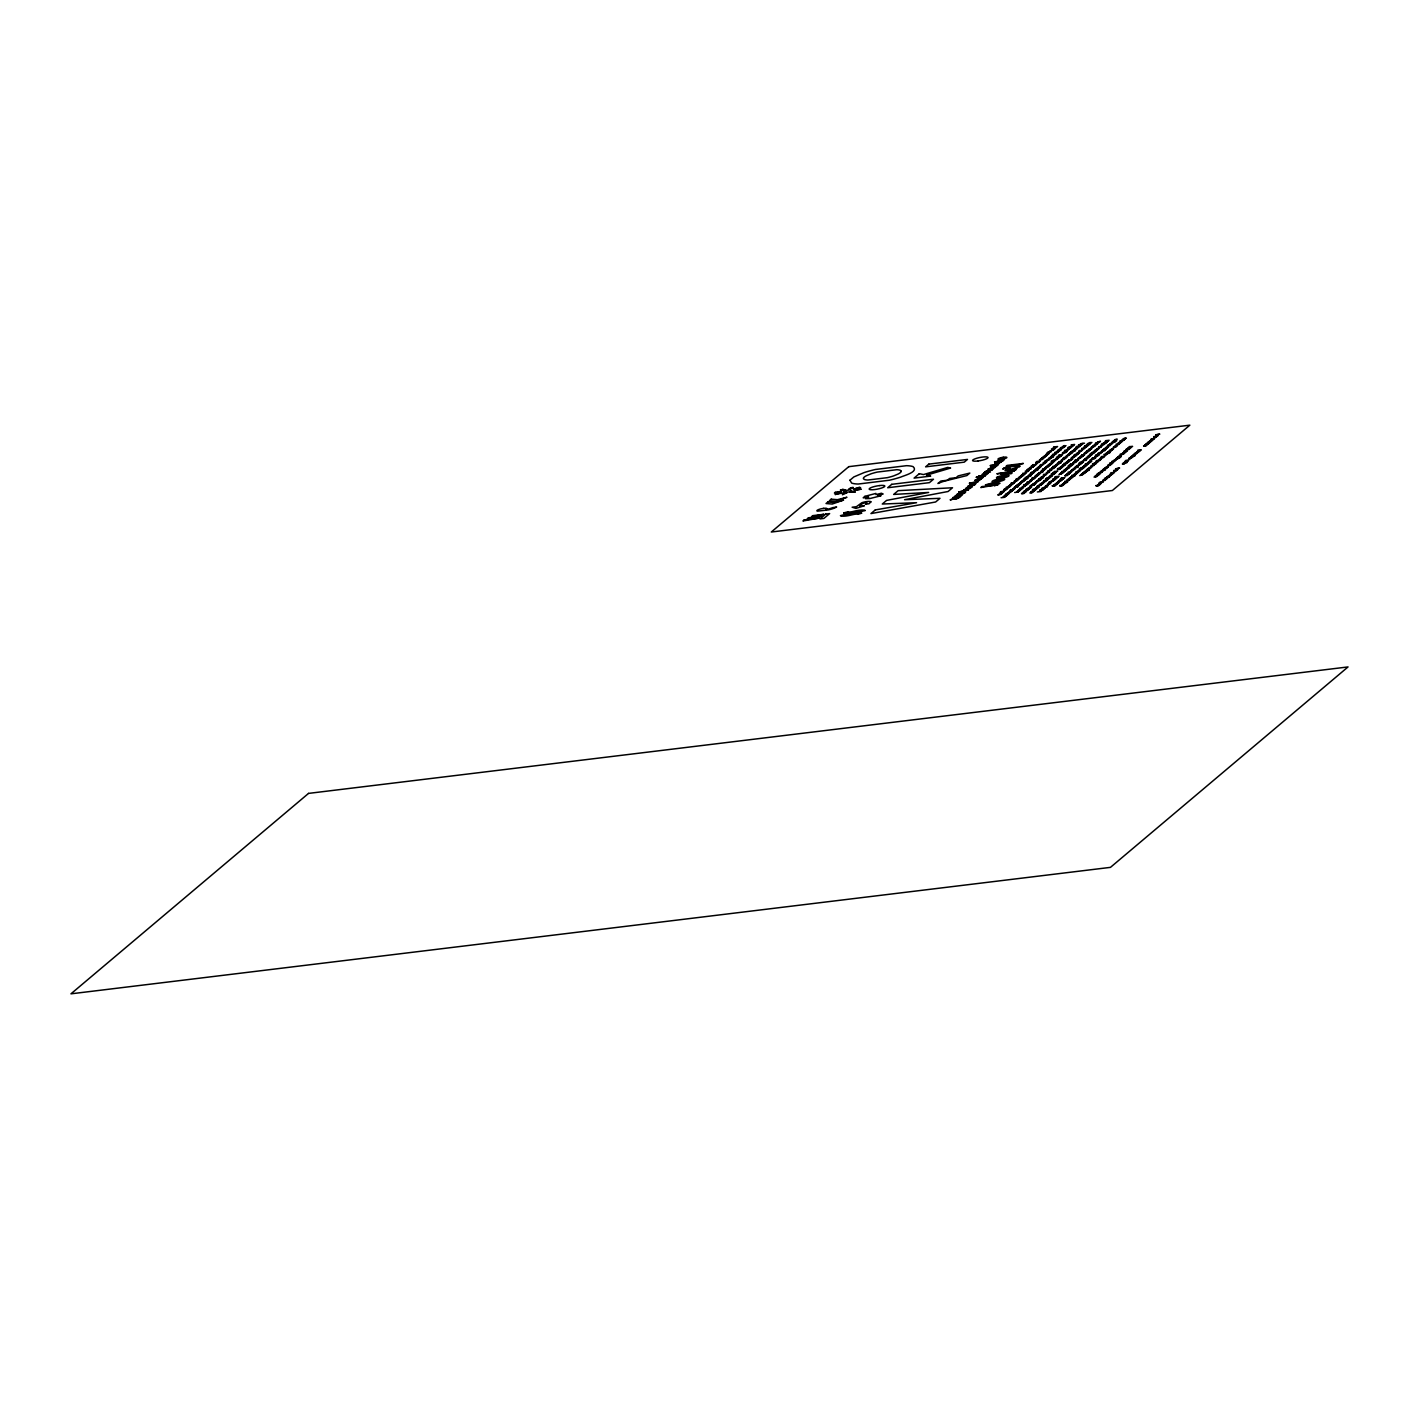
<?xml version="1.0" encoding="UTF-8"?>
<svg xmlns="http://www.w3.org/2000/svg" width="1419" height="1419" viewBox="0 0 1419 1419"><rect width="100%" height="100%" fill="white"/><g stroke="black" fill="none" stroke-linecap="round" stroke-linejoin="round"><path stroke-width="1.5" d="M985.974 475.17L978.596 476.039L984.414 475.365M1028.491 469.973L1029.52 469.742M1031.028 492.872L1029.751 492.907M1044.153 481.804L1042.841 481.875M1047.453 472.811L1046.175 472.846M1048.552 484.287L1047.24 484.358M1053.235 461.725L1051.922 461.796M1058.787 469.458L1057.474 469.529M1061.341 448.475L1062.37 448.227M1060.241 474.212L1061.341 473.981M1062.423 466.177L1063.842 466.088M1081.03 475.294L1082.058 475.063M1086.936 458.106L1085.624 458.195M1088.338 462.931L1089.757 462.842M1092.116 447.322L1093.535 447.251M1095.149 444.998L1093.836 445.069M1095.326 476.979L1094.014 477.05M1116.274 439.376L1117.285 439.127M1117.498 444.75L1116.203 444.786M1120.407 442.302L1119.112 442.338M1133.249 455.73L1131.972 455.783M1156.999 435.704L1155.705 435.757M1001.974 459.969L998.107 460.785L999.384 460.43M1000.555 460.217L1004.386 459.579L1002.169 460.253M1095.681 457.823L1091.477 458.692M1027.196 469.458L1031.241 468.678L1027.303 469.583M1115.6 468.82L1119.626 468.039L1115.636 468.909M1071.664 465.592L1070.671 465.592A5.374 1.082 -11.1 0 0 1069.234 465.769L1067.922 466.177L1068.879 466.319A5.374 1.082 -11.1 0 0 1070.334 466.124L1071.7 465.645M999.721 493.422L1002.524 492.854L1001.442 493.386M1059.94 473.644L1062.742 473.077L1061.66 473.609M1070.777 470.718L1073.58 470.15M1078.014 458.408L1080.817 457.84L1079.735 458.355M1084.737 446.524L1087.539 445.956M1075.921 472.58L1078.724 472.013L1077.642 472.527M1095.415 449.929L1097.934 448.759M1094.847 456.599L1097.667 456.031L1096.585 456.563M1095.929 475.436L1098.749 474.975M1117.941 443.331L1120.762 442.763L1119.68 443.278M1098.714 483.844L1101.516 483.276L1100.488 483.79M1143.59 445.974L1146.41 445.513M1032.482 465.024L1033.919 464.563M997.149 483.702L985.389 484.89L993.069 482.797L1000.005 483.24A4.789 0.958 -11.1 0 1 999.207 483.737L996.67 484.039M999.863 462.505L996.599 463.108M987.571 470.576L990.905 469.955L987.624 470.7M996.564 463.002L999.881 462.381M957.328 498.441L954.792 498.956L957.328 498.3M950.34 499.719L955.182 498.051A6.137 1.242 -11.1 0 1 956.566 497.874L958.783 498.087L951.883 499.364M1016.572 491.648L1017.565 491.258M1021.52 487.462L1022.531 487.072M1023.436 492.056L1024.447 491.666M1044.632 467.986L1045.626 467.596M1058.148 450.373L1059.142 449.983M1053.004 467.117L1054.015 466.727M1040.996 483.453L1041.989 483.063M1065.775 462.541L1066.786 462.151M1078.706 445.442L1079.699 445.052M1077.216 452.909L1078.209 452.501M1074.13 461.707L1075.123 461.317M1066.999 473.928L1068.01 473.538M1061.643 484.659L1062.636 484.269M1088.941 449.202L1089.952 448.812M1082.254 467.259L1083.265 466.869M1104.408 442.373L1105.419 441.965M1083.885 472.084L1084.896 471.693M1103.84 449.043L1104.851 448.652M1098.572 459.703L1099.565 459.313M1114.341 446.4L1115.334 446.009M1123.493 438.666L1124.504 438.276M1106.377 477.405L1107.37 477.015M1133.089 454.878L1134.083 454.47M1029.378 467.667L1033.227 466.975M1051.781 457.645L1049.12 457.947L1051.851 457.468M1071.256 451.685L1074.059 451.153L1071.31 451.792M1083.087 443.65L1080.391 443.97L1083.176 443.473M1087.717 470.753L1085.109 471.232L1087.805 470.594M1112.531 441.681L1115.334 441.167L1112.585 441.788M1114.075 442.32L1110.172 443.686M1105.898 453.495L1108.718 453.051M1101.233 470.948L1104.035 470.416L1101.321 471.073M1118.296 458.497L1114.465 459.791M1119.644 457.361L1116.877 457.752L1119.644 457.255M1023.702 479.409L1026.487 478.877L1023.738 479.498M1070.653 477.015L1073.456 476.482L1070.76 477.139M1007.437 486.948L1010.186 486.415L1007.472 487.054M1014.248 489.289L1010.115 490.105M1029.644 476.305L1030.744 476.163M1031.01 481.378L1026.966 482.088M1034.203 484.89L1030.105 485.653M1066.254 451.632L1067.265 451.544M1038.673 485.422L1041.422 484.89L1038.708 485.529M1077.269 471.463L1080.036 470.948L1075.904 471.835M1103.273 443.331L1106.04 442.799M1106.04 442.888L1103.361 443.438M1121.134 440.67L1123.901 440.138M1123.883 440.245L1121.187 440.759M1121.4 453.956L1124.167 453.441M1124.079 453.619L1120.052 454.328M1014.514 487.178L1017.281 486.646L1014.55 487.267M1035.551 477.529L1032.819 478.079L1035.551 477.44M1039.169 478.788L1041.918 478.256L1039.258 478.912M1043.142 489.75L1040.499 490.211M1068.897 459.898L1071.664 459.384L1068.986 460.022M1063.895 482.744L1066.662 482.212L1063.913 482.832M1123.387 463.055L1126.136 462.523L1123.422 463.144M967.173 487.675C971.909 485.333 960.042 489.874 970.153 487.817A6.208 1.242 -11.1 0 1 971.022 487.728L971.465 487.356M983.296 474.07C988.05 471.764 976.095 476.287 986.258 474.212A6.208 1.242 -11.1 0 1 987.127 474.123L988.387 473.041L984.307 474.017M1015.206 488.473L1014.23 488.792M1021.13 483.489L1019.995 483.914M1043.16 458.709L1042.149 459.082M1046.016 456.297L1044.952 456.687M1028.917 483.116L1027.853 483.507M1037.626 475.773L1036.615 476.163M1043.586 470.753L1042.61 471.073M1028.917 489.342L1027.835 489.732M1038.46 481.289L1037.342 481.68M1044.207 476.429L1043.196 476.819M1073.775 445.282L1072.746 445.619M1040.464 490.105L1043.231 489.59M1064.942 465.148L1063.878 465.538M1069.624 461.193L1068.56 461.583M1075.744 456.031L1074.733 456.421M1087.539 446.08L1086.511 446.471M1062.618 479.516L1061.554 479.906M1073.562 470.274L1072.551 470.665M1095.45 445.619L1094.439 445.992M1081.455 463.623L1080.391 464.013M1070.423 479.125L1069.447 479.445M1076.436 474.07L1075.407 474.389M1080.976 468.341L1083.744 467.809L1080.994 468.43M1104.709 443.987L1103.574 444.431M1108.292 440.99L1107.228 441.38M1100.328 484.393L1099.211 484.784M1018.115 479.835L1015.49 480.332L1018.221 479.657M1022.957 475.755L1020.19 476.287L1022.975 475.631M1028.065 471.445L1025.387 471.924L1028.154 471.268M1053.59 449.929L1049.794 451.171M1057.563 458.976L1054.938 459.454L1057.669 458.78M1067.336 450.745L1063.257 452.289M1069.128 449.22L1066.485 449.717L1069.216 449.043M1034.77 490.619L1032.039 490.974L1034.788 490.495M1047.807 479.622L1045.164 480.101L1047.896 479.427M1072.001 452.998L1069.376 453.477L1072.108 452.803M1044.437 488.668L1041.67 489.058L1044.455 488.544M1055.133 479.64L1052.508 480.119L1055.239 479.445M1068.667 468.217L1065.971 468.767M1057.545 483.808L1054.885 484.11L1057.652 483.613M1082.803 456.297L1080.036 456.687L1082.821 456.173M1088.604 451.402L1085.943 451.969L1088.621 451.277M1100.364 441.486L1097.721 441.965L1100.452 441.291M1065.527 483.276L1062.76 483.826L1065.545 483.152M1091.459 455.197L1088.71 455.73L1091.477 455.073M1074.626 475.613L1071.984 476.092L1074.715 475.418M1095.947 451.419L1093.251 451.739L1096.036 451.224M1104.124 456.918L1101.375 457.45L1104.142 456.794M1108.274 466.957L1105.507 467.49L1108.292 466.833M1112.053 463.747L1109.268 464.173L1112.053 463.658M1111.379 475.081L1108.629 475.667L1111.379 474.993M1128.052 461.015L1125.356 461.352L1128.158 460.838M1132.947 456.883L1130.198 457.432L1132.965 456.758M1004.546 489.36L1007.348 488.81L1004.687 489.502M1005.255 494.947L1008.075 494.415L1005.344 495.089M1018.877 489.661L1021.698 489.129L1018.966 489.803M1044.189 462.115L1047.009 461.565L1044.278 462.239M1056.02 458.337L1058.822 457.805L1056.162 458.479M1043.462 475.152L1046.264 474.602L1043.479 475.259M1055.701 464.811L1059.691 463.374L1057.758 463.907M1062.831 458.798L1065.634 458.266L1062.955 458.94M1076.045 447.659L1078.866 447.109L1076.081 447.765M1051.266 480.97L1054.069 480.42L1051.337 481.094M1079.096 451.277L1081.917 450.745L1079.167 451.419M1065.882 468.642L1068.702 468.093M1099.565 452.626L1102.386 452.076L1099.601 452.75M1088.036 468.572L1090.839 468.022L1088.054 468.678M1095.166 462.559L1097.969 462.009L1095.237 462.683M1103.698 479.64L1106.518 479.09L1103.769 479.764M1113.684 471.214L1116.487 470.665L1113.755 471.339M1135.235 453.033L1138.038 452.484L1135.271 453.14M1150.685 439.979L1153.505 439.447L1150.774 440.121M1153.86 437.318L1156.68 436.768L1153.895 437.424M1072.87 464.687L1070.848 465.148M1069.128 465.343L1072.853 464.527M1027.161 470.274L1028.349 469.902M1039.382 459.969L1040.57 459.596M1030.566 479.817L1031.755 479.445M1060.011 448.776L1061.199 448.404M1063.363 445.938L1064.552 445.566M1066.024 456.102L1067.23 455.73M1061.093 466.479L1062.281 466.106M1081.757 449.043L1082.945 448.67M1058.911 474.514L1060.099 474.159M1089.153 442.799L1090.342 442.426M1083.726 453.583L1084.914 453.229M1084.737 452.732L1085.943 452.359M1090.785 447.624L1091.974 447.269M1059.833 486.149L1061.04 485.777M1087.007 463.233L1088.196 462.86M1089.26 461.335L1090.448 460.962M1079.699 475.596L1080.888 475.223M1107.494 445.956L1108.682 445.584M1114.944 439.677L1116.132 439.305M1119.36 455.676L1120.549 455.304M1115.494 469.689L1116.682 469.317M1052.064 449.309L1053.217 448.883M1025.76 477.689L1026.913 477.281M1031.329 473.006L1032.482 472.58M1057.244 457.344L1058.397 456.918M1074.91 454.843L1076.063 454.417M1053.661 478.983L1054.814 478.575M1079.912 463.037L1081.065 462.629M1093.144 464.279L1094.297 463.871M1126.491 449.681L1127.644 449.273M976.272 477.192L978.205 476.926L976.325 477.316M1014.23 481.218L1015.561 480.81M1021.378 475.188L1022.709 474.78M1022.62 474.141L1023.95 473.715M1020.775 481.91L1022.106 481.484M1012.971 490.389L1011.676 490.779M1037.094 468.128L1038.424 467.72M1030.939 475.223L1029.697 475.649M1017.742 490.672L1019.073 490.247M1065.03 446.471L1063.913 446.825M1036.118 475.152L1037.413 474.762M1026.558 485.121L1025.263 485.511M1049.28 464.066L1050.61 463.641M1067.656 448.564L1068.986 448.138M1028.119 488.118L1029.449 487.693M1032.606 484.34L1033.937 483.914M1040.322 477.831L1041.652 477.405M1051.834 468.11L1053.164 467.702M1058.166 462.771L1059.461 462.381M1058.716 462.31L1060.028 461.902M1030.833 492.038L1032.163 491.613M1035.941 487.728L1037.236 487.338M1039.808 484.464L1041.138 484.039M1043.941 480.97L1045.271 480.544M1083.637 447.482L1084.967 447.074M1072.977 462.683L1074.307 462.257M1067.514 469.192L1064.534 469.795M1081.243 455.712L1082.537 455.322M1081.792 455.251L1083.105 454.843M1064.942 475.667L1066.272 475.241M1097.738 443.686L1094.776 444.289M1083.832 459.738L1085.163 459.313M1098.359 447.464L1099.69 447.056M1094.12 452.945L1091.158 453.548M1066.627 480.456L1067.957 480.03M1069.004 478.451L1070.298 478.061M1083.442 466.266L1084.772 465.858M1102.669 450.054L1104 449.628M1090.839 461.92L1087.947 462.452M1082.715 473.095L1084.045 472.669M1086.333 470.044L1087.628 469.654M1107.246 452.377L1110.208 451.792M1107.796 451.934L1109.108 451.526M1122.323 439.677L1123.653 439.251M1107.529 465.68L1108.824 465.29M1108.079 465.219L1109.392 464.811M1122.553 452.998L1123.883 452.59M1109.835 474.496L1111.166 474.07M1111.059 473.449L1112.39 473.041M1128.974 458.337L1130.304 457.911M1137.666 451.011L1138.996 450.586M1147.261 442.923L1148.556 442.533M1148.982 441.451L1150.277 441.061M1033.209 467.117L1030.974 467.561M1108.682 453.069L1106.004 453.601M1042.025 459.667L1040.836 459.969M1066.006 445.637L1064.906 445.938M1054.636 461.441L1053.466 461.796M1048.854 472.527L1047.683 472.882M1032.447 492.588L1031.223 492.925M1045.555 481.52L1044.384 481.875M1060.188 469.175L1059.017 469.529M1084.4 448.741L1083.3 449.043M1091.903 442.426L1090.697 442.799M1049.954 484.003L1048.783 484.358M1086.44 453.229L1085.18 453.583M1087.451 452.377L1086.28 452.714M1096.55 444.715L1095.379 445.052M1088.338 457.84L1087.167 458.177M1062.476 485.848L1061.341 486.132M1091.903 461.033L1090.714 461.317M1110.119 445.655L1109.037 445.938M1118.917 444.449L1117.675 444.821M1121.826 441.983L1120.638 442.356M1096.763 476.66L1095.521 477.032M1118.137 469.387L1116.984 469.671M1134.668 455.446L1133.497 455.801M1158.401 435.42L1157.23 435.775M956.158 495.781L961.16 494.947M961.177 495.142L956.282 495.958M1098.714 474.993L1097.596 475.4M1146.392 445.548L1145.275 445.938M1069.092 465.184L1070.848 464.793M1001.477 492.854L999.81 493.51M1037.2 462.718C1032.322 464.119 1040.712 461.796 1037.165 463.25M1042.131 458.568L1040.393 459.188L1043.178 458.568M1044.987 456.155L1043.267 456.794L1046.034 456.155M1047.169 454.311C1042.22 455.801 1050.681 453.353 1047.133 454.843M1035.959 464.793L1036.668 464.208L1032.624 465.13M1014.266 488.278L1012.598 488.916L1015.312 488.278M1020.066 483.382L1018.363 484.021L1021.112 483.382M1021.237 482.389C1016.306 483.826 1024.802 481.449 1021.201 482.921M1042.043 464.847C1037.2 466.283 1045.626 463.889 1041.954 465.379M1027.888 482.992L1026.185 483.631L1028.935 482.992M1031.152 480.243C1026.203 481.662 1034.806 479.303 1031.063 480.775M1036.597 475.631L1034.859 476.252L1037.644 475.649M1042.646 470.54L1040.978 471.197L1043.692 470.54M1072.835 445.069L1071.168 445.726L1073.881 445.087M1027.888 489.2L1026.168 489.839L1028.917 489.2M1030.992 486.575C1026.061 488.012 1034.557 485.653 1030.957 487.107M1037.431 481.147L1035.71 481.786L1038.46 481.147M1043.178 476.287L1041.475 476.926L1044.224 476.305M1068.826 454.665C1063.807 456.155 1072.338 453.708 1068.773 455.197M1064.959 465.006L1062.246 465.663L1064.676 464.421M1069.642 461.069L1066.928 461.707L1069.358 460.466M1072.516 457.752C1067.691 459.224 1075.85 456.776 1072.533 458.266M1074.715 455.907L1072.995 456.528L1075.762 455.907M1086.511 445.956L1084.843 446.595M1061.696 473.077L1059.993 473.715M1079.77 457.84L1078.068 458.479M1094.421 445.477L1092.719 446.116L1095.468 445.477M1061.589 479.391L1059.869 480.012L1062.636 479.391M1069.855 472.403C1065.013 473.875 1073.243 471.48 1069.873 472.917M1072.533 470.15L1070.866 470.789M1080.427 463.481L1078.724 464.119L1081.473 463.481M1097.135 449.894L1098.182 449.344L1095.45 450M1103.663 443.899L1101.942 444.537L1104.691 443.899M1107.263 440.848L1105.561 441.486L1108.31 440.848M1097.596 453.548L1098.909 453.211M1069.483 478.93L1067.744 479.462L1070.529 478.93M1075.496 473.857L1073.828 474.514L1076.524 473.857M1077.677 472.013L1075.974 472.651M1080.87 469.317C1075.921 470.736 1084.453 468.376 1080.835 469.849M1096.621 456.031L1094.954 456.687M1082.484 474.159C1077.695 475.542 1085.961 473.219 1082.502 474.673M1093.677 464.722C1088.71 466.195 1097.206 463.765 1093.588 465.255M1105.773 454.506C1100.896 456.013 1109.161 453.566 1105.791 455.038M1112.868 448.528C1107.937 449.912 1116.434 447.624 1112.886 449.043M1119.715 442.763L1117.995 443.402M1109.942 462.86L1113.809 462.275M1097.685 474.868L1096.018 475.525M1099.299 484.251L1097.596 484.89L1100.346 484.251M1100.47 483.276L1098.732 483.879M1123.866 463.534C1118.935 464.953 1127.449 462.629 1123.777 464.084M1145.346 445.406L1143.696 446.063M1037.786 470.203L1033.812 470.913M1018.239 486.699L1014.266 487.409M1042.752 472.225L1038.779 472.935M1042.894 478.309L1038.903 479.019M1040.641 480.207L1036.668 480.917M1072.622 459.419L1068.649 460.128M1047.204 487.089L1043.213 487.799M1086.369 460.235L1082.395 460.944M1067.549 482.318L1063.647 482.974M1127.112 462.576L1123.121 463.286M963.714 489.768L970.383 488.26L965.31 489.52M987.003 473.538L985.105 474.017L986.471 473.396M970.898 487.125L968.982 487.622L970.88 486.965M1044.419 455.73L1047.116 455.233M1046.885 459.862L1049.581 459.366M1009.086 491.737L1011.782 491.258L1010.683 491.772M1022.638 486.504L1025.334 486.025M1087.841 450.125L1090.537 449.628M1067.035 467.667L1069.731 467.188M1089.242 467.543L1091.938 467.064L1090.945 467.561M1004.368 488.757L1008.27 488.154M1060.969 449.929L1059.993 450.266M1061.27 455.871L1060.365 456.191M1075.833 447.074L1079.735 446.471M1034.486 478.469L1033.511 478.824M1081.509 444.998L1080.533 445.335M1068.596 462.097L1067.691 462.434M1095.61 442.817L1099.512 442.214M1091.761 448.759L1090.732 449.113M1048.215 485.493L1047.24 485.848M1107.228 441.912L1106.252 442.267M1078.174 466.443L1077.198 466.78M1101.197 456.705L1101.765 456.528A4.452 0.905 -11.1 0 1 1102.315 456.439L1105.099 456.102M1064.445 484.216L1063.416 484.571M1086.706 471.64L1085.801 471.959M1109.197 476.961L1108.221 477.298M1047.08 455.41L1045.945 455.765M1049.528 459.543L1048.57 459.862M1072.675 446.24L1071.647 446.542M1025.174 486.274L1023.081 487.125A5.321 1.064 -11.1 0 1 1022.638 487.391M1078.795 453.477L1077.66 453.832M1090.377 449.876L1089.366 450.16M1069.695 467.365L1068.56 467.702M1046.317 454.133L1049.297 453.548M1008.217 486.274L1009.849 485.848M1003.428 490.335L1005.042 489.91M997.876 495L999.49 494.575M1037.963 467.401L1039.577 466.957M1030.141 473.999L1031.755 473.574M1017.192 484.908L1018.807 484.482M1074.892 448.652L1076.507 448.227M1070.157 452.643L1071.771 452.218M1054.583 465.787L1056.197 465.361M1025.015 490.743L1026.629 490.3M1091.548 447.02L1093.162 446.577M1086.67 451.136L1088.284 450.692M1078.919 457.663L1081.881 457.078M1061.572 472.296L1063.186 471.871M1100.789 445.424L1102.403 444.998M1065.811 474.922L1067.425 474.496M1109.019 444.679L1110.634 444.253M1057.989 481.538L1059.603 481.094M1053.678 485.156L1055.293 484.73M1100.186 458.337L1101.8 457.911M1090.821 466.23L1092.435 465.804M1113.241 460.856L1114.855 460.43M1110.101 463.499L1111.716 463.073M1103.06 469.441L1104.674 469.015M1098.891 472.953L1100.505 472.527M1094.812 476.394L1096.426 475.968M1124.185 462.381L1125.799 461.955M999.455 460.377L1000.395 460.128M1008.235 476.341L1008.519 476.181A6.989 1.401 -11.1 0 0 1009.015 475.684A6.119 1.224 -11.1 0 0 1006.408 474.993L1002.719 475.436M968.201 487.622L970.898 486.575M1031.382 466.496L1034.185 466.283M1071.079 464.066L1070.086 464.35L1073.793 463.889M1134.916 455.96L1131.174 456.475M1070.866 477.582L1069.571 477.955L1071.966 477.848M1066.361 452.324L1062.175 453.211M1105.454 450.373L1101.304 451.224M1078.174 467.17L1074.023 468.022M1037.981 474.301L1036.739 474.815L1039.08 474.567M1150.844 440.599L1149.656 441.114L1151.944 440.866M1026.256 485.28L1023.578 485.724M1075.354 448.972L1074.786 449.451M1106.855 447.216L1106.306 447.677M1118.385 458.319L1116.451 458.94M1097.455 443.845L1096.444 444.076M1088.178 469.175L1086.901 469.547L1089.278 469.441M971.394 487.249L972.281 486.664L970.436 486.983M1123.422 440.493L1119.786 441.025M1030.708 481.52L1028.367 481.821L1031.099 481.201M1013.858 489.537L1011.534 489.839L1014.248 489.2M1033.83 485.085L1031.489 485.263L1034.22 484.766M1056.658 453.406L1055.896 453.229A5.321 1.064 -11.1 0 1 1055.505 453.477M1040.127 473.485L1039.293 473.432A5.321 1.064 -11.1 0 1 1038.939 473.644M1135.342 454.736L1134.632 454.523A5.321 1.064 -11.1 0 1 1134.189 454.807M1102.386 471.711L1101.605 471.64A5.321 1.064 -11.1 0 1 1101.197 471.871M1036.544 469.299L1035.214 469.724L1037.608 469.6M1090.555 462.044L1089.632 462.239M1012.51 490.602L1009.991 490.974M1060.685 456.173L1058.468 456.297L1059.461 455.925M1091.246 448.972L1089.065 449.309M1125.285 438.595L1126.331 438.063L1125.107 438.311A5.321 1.064 -11.1 0 1 1124.611 438.595M1041.422 466.248L1040.624 466.106A5.321 1.064 -11.1 0 1 1040.269 466.319M1042.841 483.365L1043.816 482.85L1042.593 483.081A5.321 1.064 -11.1 0 1 1042.096 483.382M1018.399 491.559L1019.392 491.045L1018.221 491.258A5.321 1.064 -11.1 0 1 1017.671 491.577M1125.728 438.542L1123.653 438.773M1116.185 446.293L1117.161 445.779L1115.99 446.009A5.321 1.064 -11.1 0 1 1115.458 446.329M1084.045 467.17L1085.092 466.638L1083.868 466.886A5.321 1.064 -11.1 0 1 1083.371 467.188M1043.213 483.329L1041.067 483.542M1018.789 491.524L1016.678 491.754M1063.86 484.518L1061.802 484.748M1040.854 485.28L1037.307 485.777M1056.552 476.766L1054.689 477.334L1058.326 476.944M1056.162 446.701L1053.129 447.624L1056.765 447.233M1061.323 454.754L1058.272 455.694L1061.909 455.304M1152.902 438.808L1153.824 438.524L1151.696 439.18L1154.286 438.897M1125.462 451.207L1126.384 450.923L1124.256 451.561L1126.846 451.295M1053.803 485.706L1054.725 485.44L1052.596 486.078L1055.186 485.795M1097.472 485.564L1098.395 485.298L1096.266 485.937L1098.856 485.653M1046.034 454.541L1047.931 453.708M1078.635 458.071L1080.533 457.237M1056.233 453.441L1054.406 453.512L1055.381 453.14M1079.061 452.803L1077.323 452.998M1105.685 448.954L1106.678 448.439L1105.366 448.741A5.321 1.064 -11.1 0 1 1104.958 448.972M1046.459 467.88L1044.739 468.075M1075.974 461.601L1076.95 461.086L1075.637 461.388A5.321 1.064 -11.1 0 1 1075.247 461.636M1055.204 448.138L1053.412 448.351L1054.299 447.854M1041.067 466.266L1039.187 466.354L1040.162 466M1110.864 450.816L1109.073 451.029L1109.96 450.55M1019.942 477.884L1018.168 478.097L1019.037 477.6M1039.737 473.591L1037.857 473.698L1038.832 473.325M1100.47 459.596L1101.357 459.082L1100.044 459.419A5.321 1.064 -11.1 0 1 1099.672 459.632M1011.321 485.156L1009.53 485.369L1010.417 484.872M1039.932 479.64L1038.14 479.853L1039.027 479.356M1056.765 477.848L1054.973 478.061L1055.86 477.564M1009.778 492.659L1007.898 492.748L1008.874 492.393M1004.918 496.774L1003.038 496.863L1004.013 496.49M1101.995 471.835L1100.115 471.924L1101.091 471.551M1123.6 453.832L1121.453 454.062M1079.469 471.321L1077.305 471.569M861.12 511.585L865.147 510.503M1087.114 464.616L1085.304 464.687L1086.28 464.315M1025.281 491.967L1026.274 491.453L1025.086 491.666A5.321 1.064 -11.1 0 1 1024.553 491.985M857.874 514.334L861.741 513.164A8.266 1.667 -11.1 0 0 856.526 512.898A9.951 2.004 -11.1 0 0 851.648 513.802L849.396 514.299A4.505 0.905 -11.1 0 1 844.429 514.6L840.438 515.665A8.354 1.685 -11.1 0 0 845.813 516.037A9.756 1.969 -11.1 0 0 850.602 515.15L852.854 514.636A4.541 0.922 -11.1 0 1 858.069 514.299M956.814 495.107C950.056 497.253 963.873 496.455 962.1 494.468M843.702 512.915L847.782 511.816M1015.117 469.512C1024.075 464.652 1000.75 473.307 1010.576 468.501A4.434 0.887 -11.1 0 0 1006.355 469.671L1005.539 470.097A8.425 1.703 -11.1 0 0 1005.024 470.558L1013.609 470.363A12.381 2.483 -11.1 0 1 1015.348 470.186L1016.235 469.441A7.84 1.579 -11.1 0 0 1014.922 469.565M1096.142 449.557L1097.118 449.38M1067.567 461.264L1068.702 461.051M1062.884 465.219L1063.86 465.024M1049.776 458.851L1048.091 459.046L1048.978 458.55M1054.796 467.028L1053.164 467.206M1134.863 454.789L1133.196 454.967M1068.791 473.84L1069.837 473.307L1068.56 473.574A5.321 1.064 -11.1 0 1 1068.117 473.857M1035.568 483.24L1033.901 483.418L1034.788 482.939M1023.312 487.391L1021.68 487.568M1041.103 490.992L1039.471 491.187L1040.304 490.69M1109.889 450.142L1113.152 449.309M1041.244 458.426L1044.242 457.805L1041.918 457.858M1067.975 454.488L1070.955 453.885L1068.649 453.92M1094.138 451.047L1097.118 450.426L1094.794 450.479M1071.664 457.574L1074.662 456.971L1072.338 457.007M1045.431 467.312L1048.41 466.709L1046.087 466.745M1041.794 470.363L1044.774 469.76L1042.468 469.795M1018.842 477.316L1021.822 476.713L1019.516 476.749M1133.887 454.204L1136.867 453.583L1134.544 453.637M1015.33 482.194L1011.126 483.045L1014.39 482.992M1074.644 473.68L1077.624 473.077L1075.318 473.112M1107.21 476.695L1110.19 476.092L1107.867 476.128M1052.827 474.035L1051.745 474.567L1054.069 474.336M950.34 499.931L951.759 499.665M1061.11 460.288L1064.569 459.259L1062.175 459.384M1076.17 466.195L1079.646 465.166L1077.234 465.29M1071.717 469.955L1075.176 468.926L1072.782 469.05M1010.275 484.553L1013.734 483.542L1011.339 483.648M1055.718 483.436L1059.195 482.425L1056.783 482.531M1127.821 447.783L1132.61 446.435L1129.205 446.613M1052.933 472.598L1057.723 471.25L1054.317 471.445M1098.59 483.187L1103.379 481.839L1099.973 482.034M1037.839 461.849L1036.757 462.222L1039.098 462.151M1065.172 457.415L1064.09 457.769L1066.432 457.698M1076.471 460.288L1075.389 460.643L1077.73 460.59M1062.246 478.487L1061.217 479.019L1063.505 478.788M1051.71 456.51L1053.377 456.297M1050.379 476.252L1052.047 476.039M997.77 481.839L994.719 482.194A6.102 1.224 -11.1 0 1 992.094 481.484A7.006 1.401 -11.1 0 1 992.892 480.828A6.102 1.224 -11.1 0 1 998.32 479.143L1001.991 478.7A6.119 1.224 -11.1 0 1 1004.634 479.409A6.989 1.401 -11.1 0 1 1004.12 479.888L1003.836 480.065A6.119 1.224 -11.1 0 1 997.876 481.751M1058.29 450.958L1056.995 451.348L1059.354 451.26M1017.033 485.759L1015.738 486.149L1018.097 486.078M1005.521 495.479L1004.173 495.905L1006.568 495.781M1022.833 493.28L1021.52 493.67L1023.897 493.581M1052.259 456.031L1050.521 457.024L1052.809 456.776M1050.947 475.773L1049.191 476.766L1051.479 476.518M960.095 493.351C954.419 495.799 965.931 491.879 962.437 493.972L965.559 492.34L959.226 493.989M1097.259 455.18L1096.124 455.552L1098.501 455.464M1002.116 492.003L1001.016 492.358L1003.375 492.287M1115.299 440.582L1116.629 440.156L1114.234 440.28M1088.745 444.378L1090.076 443.952L1087.681 444.076M1114.518 446.95L1113.223 447.34L1115.582 447.269M1147.474 443.916L1148.805 443.508L1146.41 443.615M1146.18 444.519L1144.885 444.91L1147.244 444.839M1088.816 456.226L1087.486 456.634L1089.881 456.528M1044.402 462.665L1043.071 463.091L1045.466 462.966M1137.807 451.597L1136.513 451.987L1138.872 451.898M1049.351 464.705L1048.056 465.095L1050.415 465.006M1119.715 456.581L1121.045 456.173L1118.651 456.279M1061.43 467.419L1062.76 466.993L1060.365 467.117M1076.347 466.496L1075.371 466.851L1077.571 466.745M1064.835 470.257L1063.541 470.647L1065.9 470.558M1105.773 468.359L1107.104 467.933L1104.709 468.057M1032.66 478.522L1031.773 479.019L1033.883 478.788M1098.537 473.964L1097.206 474.372L1099.601 474.265M1046.406 485.546L1045.431 485.919L1047.63 485.812M1103.911 480.19L1102.581 480.598L1104.975 480.491M1149.106 442.054L1147.794 442.462L1150.224 442.32M1037.803 486.859L1036.562 487.373L1038.903 487.125M1098.519 453.353L1101.428 452.998M1053.909 446.967L1057.616 446.524M1071.168 444.856L1074.626 444.449M1080.781 443.65L1084.506 443.207M1105.472 440.688L1109.197 440.245M1062.671 446.542L1064.995 446.311M1078.546 444.786L1082.271 444.342M1087.38 443.615L1090.821 443.189M1122.66 439.376L1125.32 439.056M1062.068 447.056L1064.711 446.737M1113.631 440.795L1116.274 440.458M1124.717 439.571L1122.429 439.801M1060.436 447.659L1064.161 447.198M1051.373 449.113L1055.08 448.652M1080.923 445.3L1078.901 445.548M1087.06 444.573L1089.721 444.253M1106.678 442.231L1104.621 442.462M1112.939 441.344L1116.664 440.883M1153.824 436.591L1157.549 436.147M1068.117 447.375L1071.842 446.932M1076.844 446.293L1080.285 445.885M1095.379 443.775L1097.703 443.544M1054.477 449.184L1052.135 449.415M1071.221 447.446L1068.879 447.517L1072.746 446.027M1084.719 445.779L1088.462 445.318M1101.907 443.686L1105.649 443.242M1111.698 442.391L1115.423 441.93M1067.993 448.262L1070.653 447.943M1058.202 449.61L1061.643 449.184M1070.032 448.457L1067.797 448.706M1083.992 447.18L1086.635 446.861M1101.109 445.158L1103.751 444.839M1151.146 438.861L1154.871 438.4M1075.212 448.386L1077.855 448.067M1109.339 444.413L1111.999 444.094M1047.914 452.076L1051.355 451.668M1057.315 451.065L1059.958 450.745M1086.032 447.375L1083.744 447.624M1091.867 446.737L1094.51 446.417M1064.534 450.408L1068.259 449.965M1074.378 449.096L1077.021 448.776M1081.739 448.369L1085.198 447.943M1107.476 445.264L1110.917 444.856M1116.168 444.129L1119.626 443.721M1047.027 452.714L1049.758 452.377M1076.453 449.238L1073.527 449.805L1075.886 449.717M1055.062 452.253L1058.521 451.827M1099.406 446.595L1102.049 446.258M1149.869 440.706L1152.512 440.387M1098.714 447.162L1101.357 446.843M1055.346 452.732L1057.989 452.413M1100.754 447.357L1098.466 447.606M1151.394 441.344L1149.142 441.593M1071.664 451.331L1075.389 450.887M1079.149 450.55L1082.608 450.125M1105.88 447.322L1108.523 447.003M1148.131 442.178L1150.774 441.859M1096.639 448.918L1099.282 448.599M1107.973 447.482L1105.046 448.049L1107.405 447.961M1116.611 446.258L1114.465 446.488M1052.455 454.399L1056.162 453.956M1070.476 452.377L1073.119 452.058M1113.543 447.074L1116.185 446.754M1149.656 442.799L1147.403 443.047M1086.989 450.852L1089.632 450.532M1051.976 455.57L1054.619 455.251M1145.807 444.129L1148.45 443.81M1059.053 455.038L1062.778 454.577M1051.284 456.155L1053.927 455.836M1103.006 449.752L1105.667 449.433M1145.204 444.644L1147.847 444.324M1042.433 457.415L1045.076 457.095M1105.064 449.929L1102.811 450.178M1049.475 457.645L1053.2 457.202M1074.218 454.648L1077.943 454.204M1091.317 452.626L1095.042 452.182M1128.282 448.156L1130.943 447.836M1056.552 457.149L1060.259 456.687M1077.323 454.719L1074.999 454.949M1091.761 453.033L1094.084 452.785M1126.58 448.883L1130.021 448.475M1059.656 457.22L1057.368 457.45M1074.023 455.588L1076.666 455.268M1108.133 451.632L1110.775 451.313M1125.781 449.486L1129.506 449.043M1082.112 454.967L1084.755 454.648M1089.42 454.293L1092.878 453.885M1063.328 457.645L1067.035 457.184M1084.205 455.127L1081.863 455.375M1128.885 449.557L1126.562 449.788M1083.637 455.588L1081.384 455.836M1089.703 454.772L1092.346 454.452M1109.658 452.271L1107.352 452.519M1036.775 461.477L1040.233 461.051M1106.306 453.14L1110.03 452.679M1045.04 460.714L1048.481 460.288M1123.706 451.26L1127.413 450.799M1035.994 462.08L1039.701 461.636M1053.022 460.164L1056.481 459.756M1096.213 454.754L1099.672 454.346M1104.017 454.328L1107.742 453.885M1052.135 460.803L1054.885 460.466M1087.841 456.35L1090.484 456.013M1095.397 455.393L1099.122 454.949M1123.617 452.093L1126.26 451.774M1137.63 450.249L1141.355 449.805M1051.124 461.335L1052.047 461.228M1138.02 450.71L1140.663 450.391M1122.908 452.696L1125.551 452.377M1043.426 462.789L1046.069 462.47M1086.582 457.397L1089.224 457.078M1124.948 452.892L1122.66 453.14M1140.06 450.887L1137.736 451.136M1136.832 451.703L1139.475 451.384M1059.656 461.494L1062.317 461.175M1068.064 460.625L1070.706 460.288M1050.308 463.179L1052.951 462.86M1059.053 462.026L1061.696 461.707M1075.407 459.898L1078.866 459.49M1084.843 458.869L1087.486 458.55M1092.311 458L1095.663 457.698M1040.287 464.669L1043.994 464.208M1061.128 462.168L1058.787 462.417M1074.626 460.519L1078.334 460.058M1084.187 459.437L1086.83 459.1M1049.634 463.765L1052.277 463.445M1051.674 463.942L1049.386 464.19M1060.561 462.647L1058.272 462.896M1086.227 459.614L1083.974 459.862M1057.297 463.463L1061.022 463.002M1094.546 458.816L1089.969 459.969M1100.505 458.071L1103.148 457.752M1048.375 464.829L1051.018 464.492M1118.048 456.794L1120.691 456.475M1063.913 463.392L1067.372 462.984M1073.332 462.381L1075.974 462.062M1075.371 462.576L1073.119 462.825M1117.25 457.432L1120.975 456.971M1038.282 467.117L1040.925 466.798M1080.001 462.239L1083.46 461.831M1054.902 465.521L1057.545 465.201M1063.381 464.581L1066.024 464.244M1096.621 460.572L1100.346 460.111M1037.449 467.827L1040.092 467.507M1079.203 462.842L1082.928 462.399M1115.99 458.497L1119.715 458.053M1039.488 468.022L1037.2 468.27M1053.022 466.372L1056.481 465.964M1082.325 462.913L1079.983 463.144M1088.55 461.938L1090.892 461.707M1095.947 461.14L1099.654 460.696M1036.189 468.891L1038.832 468.572M984.236 475.613L985.495 475.471M1035.568 469.423L1038.211 469.104M1129.329 458.035L1131.972 457.716M1042.77 468.838L1046.211 468.412M1025.298 471.09L1029.023 470.647M1052.171 467.809L1054.831 467.49M1085.233 464.031L1088.675 463.623M1113.56 460.572L1116.203 460.253M1131.369 458.231L1129.081 458.461M1043 469.334L1045.661 469.015M1054.228 468.004L1051.94 468.252M1059.745 467.614L1062.405 467.294M1093.304 463.428L1096.763 463.002M1049.9 469.015L1053.341 468.607M1111.662 461.459L1115.103 461.051M1129.896 459.472L1125.338 460.625M1058.042 468.305L1061.767 467.844M1092.453 464.084L1096.178 463.641M1057.386 468.891L1060.844 468.483M1084.4 465.45L1087.043 465.13M1095.557 464.155L1093.18 464.385M1022.62 473.361L1026.345 472.899M1031.418 472.208L1034.859 471.782M1049.315 470.221L1051.958 469.902M1083.779 465.964L1086.44 465.645M1022.975 473.84L1025.618 473.503M1030.62 472.811L1034.345 472.367M1047.63 470.913L1051.089 470.505M1085.819 466.159L1083.531 466.408M1110.421 463.233L1113.064 462.913M1025.015 474.017L1022.78 474.265M1033.724 472.882L1031.436 473.112M1091.14 465.964L1093.801 465.645M1065.137 469.281L1067.478 469.05M1084.524 467.117L1082.413 467.348M1124.504 462.097L1127.147 461.778M1021.715 474.886L1024.376 474.567M1030.46 473.733L1033.103 473.396M1023.773 475.081L1021.485 475.33M1047.062 472.119L1049.705 471.8M1080.302 468.11L1084.045 467.667M1063.86 470.363L1066.503 470.044M1108.399 464.935L1111.059 464.616M1110.492 465.077L1108.15 465.326M1028.527 475.347L1030.868 475.099M1079.079 469.157L1082.803 468.713M1036.987 474.425L1039.648 474.088M1061.607 471.551L1065.066 471.126M1109.924 465.556L1107.689 465.804M1027.924 475.862L1030.584 475.525M1053.466 472.917L1056.126 472.598M1038.513 475.046L1036.189 475.276M1043.515 474.407L1046.956 473.999M1061.891 472.03L1064.534 471.711M1051.763 473.644L1055.204 473.236M1087.202 469.299L1089.845 468.979M1026.717 476.89L1029.733 476.128M1061.004 472.775L1063.647 472.456M1025.068 477.493L1028.793 477.05M1050.965 474.265L1054.689 473.804M1068.099 472.225L1071.806 471.782M1016.181 478.842L1019.64 478.434M1088.728 469.92L1086.44 470.168M1028.172 477.564L1025.884 477.813M1085.411 470.771L1089.136 470.31M1104.088 468.554L1106.749 468.235M1016.43 479.356L1019.073 479.037M1032.11 477.742L1035.852 477.298M1103.379 469.175L1106.04 468.838M1024.11 479.054L1027.835 478.593M1049.954 475.897L1052.614 475.578M1040.659 477.529L1043.32 477.21M1014.567 480.917L1017.228 480.598M1066.13 474.656L1068.773 474.336M1022.904 480.083L1025.565 479.764M1042.699 477.706L1040.375 477.955M1083.052 472.793L1085.712 472.474M1101.641 470.611L1105.366 470.15M1016.625 481.112L1014.372 481.36M1048.18 477.387L1050.823 477.068M1065.297 475.365L1067.939 475.046M1085.109 472.97L1082.857 473.219M1055.47 476.678L1059.177 476.234M1046.424 478.097L1050.149 477.635M1067.336 475.56L1065.013 475.791M1081.792 473.84L1084.453 473.52M1021.13 481.609L1023.773 481.272M1045.732 478.682L1049.457 478.221M1071.859 475.259L1075.584 474.797M1113.631 470.505L1117.356 470.044M1023.17 481.786L1020.882 482.034M1046.105 479.125L1048.765 478.806M1099.211 472.687L1101.853 472.367M963.625 489.874L965.168 489.679M1052.951 478.788L1056.676 478.345M1071.061 476.66L1074.786 476.216M1097.313 473.574L1100.754 473.148M1056.055 478.859L1053.696 479.09M1061.235 478.008L1064.959 477.564M1097.561 474.088L1100.204 473.751M1044.295 480.669L1046.938 480.349M1060.401 478.717L1064.126 478.274M1069.873 477.706L1072.533 477.387M1110.953 472.758L1114.678 472.314M1046.335 480.864L1044.082 481.112M1017.512 484.642L1020.172 484.322M1111.396 473.148L1114.057 472.829M1008.554 486.007L1011.197 485.688M1071.398 478.327L1069.11 478.575M1113.454 473.343L1111.112 473.574M1016.643 485.387L1019.285 485.067M1016.057 485.883L1018.7 485.564M1023.702 484.837L1027.445 484.393M1049.439 481.821L1052.88 481.396M1059.035 480.651L1061.678 480.332M1095.131 476.128L1097.774 475.808M1110.19 474.194L1112.833 473.857M1006.071 487.32L1009.796 486.859M1032.961 484.039L1035.604 483.702M1112.23 474.372L1109.942 474.62M1024.199 485.209L1026.522 484.979M1048.552 482.442L1051.284 482.105M1058.308 481.254L1060.951 480.935M1066.964 480.154L1069.624 479.835M1035.001 484.216L1032.748 484.464M1069.021 480.349L1066.769 480.598M1040.162 484.163L1042.805 483.844M1064.693 481.36L1068.135 480.952M1042.202 484.34L1039.95 484.588M1048.162 483.595L1050.823 483.276M1003.747 490.052L1006.39 489.732M1108.629 477.263L1106.448 477.493M1019.658 488.313L1023.117 487.905M1104.479 478.274L1107.937 477.866M1019.906 488.828L1022.549 488.508M1028.473 487.817L1031.116 487.497M1036.81 486.983L1039.471 486.664M1053.998 484.89L1056.641 484.571M1104.691 478.824L1107.334 478.505M1001.051 491.613L1004.51 491.187M1010.612 490.477L1012.935 490.229M1030.513 487.994L1028.19 488.242M1000.253 492.216L1003.978 491.772M1026.221 488.987L1029.68 488.579M1038.336 487.604L1036.101 487.852M1052.047 485.759L1055.771 485.316M1018.097 490.371L1020.74 490.052M1035.036 488.473L1037.697 488.154M1059.727 485.493L1063.452 485.032M1102.935 480.296L1105.578 479.977M1020.137 490.548L1017.884 490.797M1033.28 489.183L1037.005 488.739M1041.564 488.402L1045.289 487.959M1025.334 490.46L1027.977 490.14M1032.589 489.768L1036.313 489.307M998.923 494.114L1001.566 493.794M1006.018 493.635L1009.459 493.209M1014.62 492.517L1018.345 492.056M1023.454 491.329L1026.913 490.903M1032.979 490.211L1035.622 489.892M998.196 494.734L1000.856 494.415M1006.284 494.114L1008.927 493.794M1039.79 489.892L1043.533 489.431M1025.706 491.932L1023.56 492.145M1022.567 492.783L1025.21 492.464M1031.187 491.737L1033.83 491.417M1004.528 495.603L1007.171 495.284M1021.857 493.404L1024.5 493.085M1033.227 491.914L1030.974 492.162M1037.378 491.95L1041.085 491.488M1095.716 485.617L1099.423 485.174M1001.069 497.75L1004.794 497.289M1065.651 451.189L1064.64 451.065L1067.425 450.55M1065.226 451.544L1066.254 451.526M1032.447 466.957L1032.305 466.975A10.82 2.182 -11.1 0 0 1031.329 467.082M1068.383 455.57L1067.531 456.102M1121.702 455.127L1120.904 455.659M1068.046 462.417L1065.9 462.647M1100.825 459.561L1098.732 459.809M1032.908 479.285L1032.056 479.817M1112.159 442.834L1114.092 442.196M960.628 492.943L956.903 494.273L958.375 494.451M1112.106 443.154L1110.226 443.828M1051.55 450.408L1053.678 449.734M1051.692 450.674L1049.812 451.366M1057.669 464.261L1055.771 464.935M1116.363 459.295L1114.429 459.969M1040.854 479.143L1039.488 479.462A5.321 1.064 -11.1 0 1 1039.134 479.675M1012.244 484.659L1010.878 484.979A5.321 1.064 -11.1 0 1 1010.523 485.209M1010.7 492.162L1009.335 492.499A5.321 1.064 -11.1 0 1 1008.98 492.712M1076.471 453.974L1078.83 453.3M1060.419 450.231L1058.272 450.462M1106.111 448.918L1104 449.149M1076.4 461.565L1074.254 461.796M1086.156 471.942L1084.045 472.19M1056.126 447.641L1054.814 447.943A5.321 1.064 -11.1 0 1 1054.406 448.173M1060.969 449.752L1059.656 450.054A5.321 1.064 -11.1 0 1 1059.266 450.302M1091.779 448.599L1090.466 448.901A5.321 1.064 -11.1 0 1 1090.058 449.131M1080.036 452.289L1078.759 452.555A5.321 1.064 -11.1 0 1 1078.316 452.838M1111.786 450.32L1110.421 450.657A5.321 1.064 -11.1 0 1 1110.066 450.87M1050.805 458.337L1049.492 458.639A5.321 1.064 -11.1 0 1 1049.102 458.869M1047.453 467.365L1046.14 467.667A5.321 1.064 -11.1 0 1 1045.732 467.915M1086.723 471.48L1085.411 471.764A5.321 1.064 -11.1 0 1 1085.003 472.013M1020.864 477.387L1019.516 477.706A5.321 1.064 -11.1 0 1 1019.161 477.919M1057.687 477.352L1056.375 477.653A5.321 1.064 -11.1 0 1 1055.967 477.884M1036.615 482.708L1035.302 483.01A5.321 1.064 -11.1 0 1 1034.894 483.258M1042.131 490.477L1040.783 490.797A5.321 1.064 -11.1 0 1 1040.411 491.009M1067.123 474.017L1069.27 473.786M1107.246 441.752L1106.022 442.001A5.321 1.064 -11.1 0 1 1105.525 442.285M1081.526 444.839L1080.249 445.105A5.321 1.064 -11.1 0 1 1079.806 445.371M1055.842 466.496L1054.565 466.762A5.321 1.064 -11.1 0 1 1054.122 467.046M1064.463 484.039L1063.097 484.376A5.321 1.064 -11.1 0 1 1062.742 484.588M1101.942 450.657L1104.23 450.639M1062.831 452.643L1065.119 452.626M1074.68 467.454L1076.95 467.454M1078.174 466.266L1076.95 466.514A5.321 1.064 -11.1 0 1 1076.471 466.816M1109.197 476.784L1107.973 477.032A5.321 1.064 -11.1 0 1 1107.476 477.334M1034.486 478.309L1033.174 478.611A5.321 1.064 -11.1 0 1 1032.784 478.842M1048.233 485.333L1047.062 485.546A5.321 1.064 -11.1 0 1 1046.513 485.866M1112.478 449.894L1110.438 449.699M1061.288 455.694L1059.922 456.031A5.321 1.064 -11.1 0 1 1059.567 456.244M1068.613 461.938L1067.39 462.186A5.321 1.064 -11.1 0 1 1066.893 462.47M1088.107 464.102L1086.741 464.421A5.321 1.064 -11.1 0 1 1086.386 464.634M1005.84 496.278L1004.475 496.597A5.321 1.064 -11.1 0 1 1004.12 496.81M997.291 477.121A7.006 1.401 -11.1 0 0 996.51 477.777A6.102 1.224 -11.1 0 0 999.118 478.469L1002.169 478.132A6.155 1.242 -11.1 0 0 1008.27 476.341M997.167 477.21A6.102 1.224 -11.1 0 1 1002.594 475.525M956.832 495.125A5.623 1.135 -11.1 0 1 961.922 494.486M823.588 508.357A5.144 1.029 -11.1 0 0 817.646 510.024A6.439 1.295 -11.1 0 0 817.007 510.485L816.918 510.645A5.286 1.064 -11.1 0 0 817.504 511.142L828.394 509.9A11.636 2.341 -11.1 0 0 835.809 507.452L836.642 506.991L832.51 507.683A7.432 1.49 -11.1 0 1 829.707 508.676L828.146 509.084A5.428 1.082 -11.1 0 1 825.876 509.474L826.958 508.676A4.683 0.94 -11.1 0 0 824.457 508.286A5.534 1.117 -11.1 0 0 823.552 508.374M847.693 511.851A4.541 0.905 -11.1 0 0 852.695 511.567L854.912 511.035A9.933 2.004 -11.1 0 1 859.719 510.166A8.319 1.667 -11.1 0 1 865.093 510.503M843.808 512.88A8.301 1.667 -11.1 0 0 848.97 513.288A10.341 2.075 -11.1 0 0 853.883 512.383L856.118 511.887A4.612 0.922 -11.1 0 1 861.315 511.549M870.894 501.883L868.996 503.78L865.377 504.206C871.018 500.339 858.389 504.1 860.02 506.264L864.366 505.732L855.941 508.41L852.127 507.222L856.384 506.707L861.83 502.752A5.445 1.1 -11.1 0 1 865.927 501.705A6.066 1.224 -11.1 0 1 867.63 501.475L868.162 501.439A5.428 1.1 -11.1 0 1 870.734 501.67L870.894 501.883M901.189 471.161L901.171 471.516A19.813 3.991 -11.1 0 1 898.209 473.999L893.686 475.879A16.709 3.352 -11.1 0 1 887.265 477.671L867.896 480.03A16.851 3.388 -11.1 0 1 864.277 479.445L863.373 478.593A19.511 3.92 -11.1 0 1 866.353 475.737L870.911 473.857A16.833 3.388 -11.1 0 1 877.35 472.066L896.719 469.707A16.691 3.352 -11.1 0 1 900.302 470.292L901.189 471.161M968.414 489.927L958.872 491.985L968.414 489.927M994.134 485.617L997.929 484.943L994.151 485.564M843.684 491.772C853.28 493.759 853.99 486.611 843.684 491.772M974.782 480.402L980.032 480.119L976.396 480.012L981.664 478.735L974.782 480.402M988.192 469.086L993.442 468.802L989.823 468.678L995.091 467.419L988.192 469.086M990.427 467.206L995.677 466.922L992.041 466.816L997.309 465.556L990.462 467.153M1000.679 474.265L1011.144 473.733L1012.119 472.917L1003.818 473.662L1014.408 470.966L996.847 473.804L1003.109 473.041L1000.679 474.265M983.42 477.298L977.123 478.54L983.385 477.369M992.395 469.724L986.099 470.966L992.378 469.795M1001.371 462.151L995.091 463.392L1001.371 462.151M1001.708 479.853L995.056 481.147L1001.708 479.853M1006.124 476.128L999.419 477.387L1006.124 476.128M849.946 480.225L851.648 483.081A30.987 6.226 -11.1 0 0 858.193 484.039L889.287 480.243A30.97 6.226 -11.1 0 0 900.639 477.121C904.187 475.525 918.998 471.817 913.073 466.638A30.952 6.226 -11.1 0 0 906.564 465.68L875.452 469.476A30.952 6.226 -11.1 0 0 864.082 472.598L853.848 476.926L849.946 480.225M1005.237 457.805L999.561 458.816L1005.202 457.858M1015.277 468.802L1011.268 469.973L1015.259 468.731M1155.793 434.87L1159.82 434.125L1155.882 434.782M1031.453 465.911L1032.447 466.017A5.374 1.082 -11.1 0 0 1033.901 465.822L1035.267 465.343L1034.256 465.29A5.374 1.082 -11.1 0 0 1032.801 465.467L1031.507 465.875M966.924 490.282L963.643 490.921L966.907 490.194M981.93 477.618L978.613 478.114L981.913 477.529M1025.103 484.447L1027.835 483.95L1025.103 484.447M1036.828 470.239L1034.079 470.647L1036.739 470.328M1041.794 472.261L1039.063 472.793L1041.794 472.172M1039.684 480.243L1036.952 480.793L1039.648 480.136M1046.246 487.125L1043.515 487.675L1046.211 487.16M1086.12 445.389L1088.87 444.981L1086.191 445.318M1063.878 447.446L1061.146 447.978L1063.824 447.34M1024.731 480.456L1021.946 481.023L1024.713 480.491M1032.092 474.248L1029.307 474.673L1031.985 474.336M1049.563 465.716L1046.779 466.142L1049.563 465.627M308.544 793.398L70.95 993.832L1110.456 867.364L1348.05 666.93L308.544 793.398M848.775 466.656L771.297 532.019L1112.372 490.513L1189.849 425.168L848.775 466.656M835.277 492.304L834.425 493.032L841.644 491.542L835.277 492.304M804.201 519.922L802.941 520.986L819.526 518.059L804.201 519.922M808.493 517.775L807.251 518.84L821.761 516.161L808.493 517.775M827.88 501.989L826.035 503.532L832.243 504.047L843.596 500.073L834.124 502.503L827.88 501.989M831.215 499.169L829.388 500.712L835.596 501.226L846.948 497.253L837.458 499.683L831.215 499.169M812.803 515.647L811.562 516.693L824.013 514.281L812.803 515.647M844.394 493.032L842.372 494.734L847.072 492.695L844.394 493.032M850.637 487.764L848.615 489.466L853.298 487.444L850.637 487.764M825.734 514.068L819.987 518.911L823.907 518.432L829.636 513.589L825.734 514.068M854.894 489.927L854.043 490.637L861.244 489.147L854.894 489.927M864.934 496.331L863.195 497.785L868.747 497.111L865.448 498.69L869.865 498.548L881.057 495.745L877.687 495.408L883.15 493.989L881.376 493.227L876.002 494.61L875.931 493.422L864.934 496.331M891.753 484.322L887.691 487.746L929.427 482.655L933.489 479.232L891.753 484.322M928.824 464.119L925.596 466.851L964.264 462.151L967.492 459.419L928.824 464.119M875.275 509.935L870.947 513.589L935.635 501.989L939.999 498.317L904.559 499.719L948.087 491.506L952.521 487.764L898.138 490.655L893.651 494.433L928.647 492.446L886.591 500.393L882.281 504.029L916.55 502.698L875.275 509.935M919.317 473.68L914.067 478.114L930.687 476.092L926.483 475.205L950.606 468.057L947.679 467.419L923.503 474.567L919.317 473.68M943.032 481.484L937.941 483.507L940.903 481.023L947.466 480.225L949.559 478.469L956.122 477.671L958.197 475.897L969.833 473.077L966.889 475.56L943.032 481.484M969.425 483.205L975.97 483.542L974.888 483.134L978.542 481.378L969.425 483.205M990.338 465.556L998.462 464.581L990.338 465.556M994.577 461.867L1002.878 460.856L994.577 461.867M953.018 497.537L960.521 496.579L953.018 497.537M967.74 486.415L973.948 485.263L970.507 485.369C985.158 483.347 961.302 484.766 972.991 484.606L967.74 486.415M979.341 476.624L984.981 475.95L979.341 476.624M983.881 472.793C1002.027 471.179 975.74 471.587 988.085 471.977L983.881 472.793M974.321 482.549L970.898 483.24L974.321 482.549M982.001 486.593L980.831 487.568L993.069 485.404L982.001 486.593M1004.031 468.004L1002.701 469.121L1011.836 466.532L1018.948 467.153L1020.208 466.088L1014.957 465.645L1023.347 463.428L1007.1 465.414L1006.089 466.266L1013.45 465.361L1004.031 468.004M842.833 489.378L840.332 490.105L845.884 490.034L842.833 489.378M841.024 492.765L835.099 494.522L842.318 493.049L841.024 492.765M859.293 487.373L853.369 489.129L860.588 487.639L859.293 487.373M852.287 491.4L849.786 492.145L855.355 492.056L852.287 491.4M1003.251 457.255L1002.772 457.326A4.434 0.887 -11.1 0 0 998.249 458.763A4.434 0.887 -11.1 0 0 999.792 459.543L1002.045 459.295A4.434 0.887 -11.1 0 0 1006.639 457.805A4.434 0.887 -11.1 0 0 1004.617 457.113L1003.251 457.255M879.319 485.582A7.946 1.596 -11.1 0 0 869.545 488.455A8.017 1.614 -11.1 0 0 874.565 489.59A8.017 1.614 -11.1 0 0 884.498 486.646A7.946 1.596 -11.1 0 0 879.319 485.582M978.188 460.962A7.893 1.579 -11.1 0 0 987.677 458.142A7.946 1.596 -11.1 0 0 981.788 457.149A7.893 1.579 -11.1 0 0 972.778 460.058A7.893 1.579 -11.1 0 0 978.188 460.962"/></g></svg>
